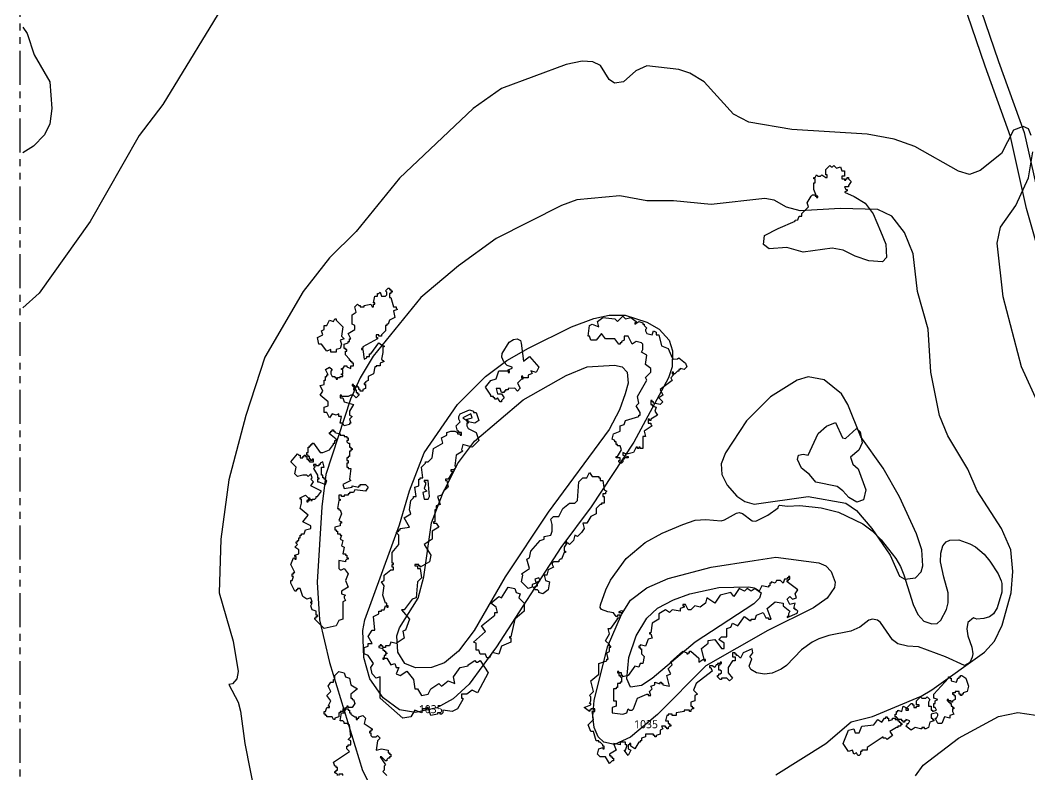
# Model space of a CAD drawing. Header units: metres. Extents: x -400 to 800, y -650 to 500.
# Drawn here: x -400 to -210.8, y -203.6 to -62.3 of the extents above; entities that cross this region are included whole.
import ezdxf
from ezdxf.enums import TextEntityAlignment as Align

# ---------------------------------------------------------------- set-up
doc = ezdxf.new("R2010")
doc.units = ezdxf.units.M
doc.header["$LTSCALE"] = 2
doc.linetypes.add('PHANTOM', pattern=[6.35, 3.175, -0.635, 0.635, -0.635, 0.635, -0.635])
for name, color, linetype in [('SITE-PROPERTY', 7, 'PHANTOM'), ('SITE-ROAD-GRAVEL', 32, 'CONTINUOUS'), ('SITE-TREE-CANOPY', 94, 'CONTINUOUS'), ('TEXT-CONTOUR', 8, 'CONTINUOUS'), ('TOPO-CONTOUR-MAJOR', 8, 'CONTINUOUS'), ('TOPO-CONTOUR-MINOR', 9, 'CONTINUOUS')]:
    doc.layers.add(name, color=color, linetype=linetype)
doc.styles.add('OpenSans', font='OpenSans-Regular.ttf')

msp = doc.modelspace()

# ---------------------------------------------------------------- linework, layer by layer
at = {"layer": 'SITE-PROPERTY'}
msp.add_lwpolyline([(-359.9, 295.53), (-90.66, 97.77), (-88.08, 82.15), (-85.78, 66.48), (-83.77, 50.77), (-82.04, 35.03), (-80.59, 19.26), (-79.44, 3.46), (-78.56, -12.36), (-77.98, -28.18), (-77.61, -47.16), (-77.52, -66.15), (-78.25, -350.73), (-84.35, -357.69), (-84.47, -430.44), (-129.06, -481.17), (-400, -480.78), (-400, 324.95)], close=True, dxfattribs=at)
at = {"layer": 'SITE-ROAD-GRAVEL'}
for points in [[(-224.08, -48.41), (-216.7, -70.01), (-211.91, -83.33), (-208.85, -96.88), (-208, -99.89), (-205.32, -92.78), (-196.03, -77.78), (-188.55, -64.54), (-182.99, -44.71)], [(-152.39, -318.27), (-164.87, -272.42), (-167.72, -244.26), (-169.29, -233.45), (-171.16, -225.93), (-183.9, -192.11), (-194.74, -167.08), (-201.09, -154.34), (-203.94, -144.19), (-205.9, -132.46), (-208.49, -107.9), (-211.44, -97.54), (-214.48, -84.07), (-219.22, -70.9), (-226.66, -49.11)]]:
    msp.add_lwpolyline(points, dxfattribs=at)
at = {"layer": 'SITE-TREE-CANOPY'}
for points in [[(-251.32, -94.01), (-251.32, -92.75), (-251.07, -92.75), (-251.07, -92.01), (-251.32, -92.01), (-251.32, -91.76), (-251.07, -91.76), (-250.82, -91.26), (-250.57, -91.51), (-250.07, -91.51), (-249.82, -91.26), (-249.07, -91.75), (-248.82, -91.75), (-248.82, -91.26), (-249.07, -91.26), (-249.07, -90.26), (-248.32, -89.5), (-248.07, -89.76), (-247.82, -89.76), (-247.57, -89.5), (-247.07, -90.01), (-246.32, -89.76), (-246.07, -90.51), (-245.57, -90.51), (-245.57, -91.51), (-246.07, -91.51), (-246.07, -92.01), (-245.57, -92.01), (-245.57, -92.25), (-245.32, -92.25), (-245.32, -92.01), (-245.07, -92.01), (-245.07, -91.75), (-244.82, -91.75), (-244.82, -92.01), (-244.32, -92.51), (-244.82, -93.25), (-244.82, -93.51), (-245.57, -93.51), (-245.32, -94.01), (-245.07, -94.01), (-245.07, -94.26), (-245.57, -94.51), (-243.73, -95.32), (-241.69, -96.55), (-240.21, -98.56), (-238.8, -101.83), (-237.84, -104.27), (-237.69, -106.75), (-238.43, -107.58), (-240.99, -107.38), (-243.55, -106.48), (-245.83, -105.37), (-247.89, -105.03), (-253.28, -105.78), (-256.36, -104.87), (-259.67, -105.15), (-260.73, -104.33), (-260.53, -102.63), (-258, -101.31), (-254.82, -99.95), (-254.82, -99.76), (-254.3, -99.69), (-254.07, -99), (-253.57, -99), (-253.57, -98.5), (-252.32, -97.26), (-252.57, -96.51), (-251.82, -95.26), (-251.57, -95.01), (-251.07, -95.01), (-251.07, -95.26), (-250.82, -95.26)], [(-250.82, -95.51), (-250.57, -95.51), (-250.57, -95.26), (-250.82, -95.26)], [(-337.32, -131.26), (-337.57, -131.26), (-337.57, -131.51), (-337.07, -131.51), (-337.07, -132), (-336.82, -132), (-336.82, -132.26), (-336.57, -132.26), (-336.57, -132.5), (-337.07, -133), (-337.57, -132.5), (-338.07, -132.5), (-338.57, -132.76), (-339.82, -132.76), (-339.82, -132.5), (-340.07, -132.5), (-340.07, -133), (-339.57, -133), (-339.32, -133.76), (-337.57, -134.26), (-338.32, -135.51), (-338.32, -136.26), (-337.82, -136.51), (-338.32, -137.01), (-338.07, -137.75), (-338.32, -137.75), (-338.32, -138.01), (-339.32, -138.25), (-339.57, -137.75), (-340.07, -137.75), (-339.82, -136.51), (-340.32, -136.51), (-340.32, -136.01), (-340.82, -136.26), (-341.57, -136.01), (-342.07, -136.76), (-342.57, -135.76), (-343.07, -135.76), (-343.07, -134.76), (-342.32, -134.5), (-342.32, -133.76), (-343.82, -132.51), (-343.32, -131.76), (-343.82, -130.75), (-343.07, -130.51), (-343.07, -129.75), (-342.82, -129.75), (-342.82, -129.01), (-342.57, -129.01), (-342.57, -128.75), (-342.32, -128.75), (-342.82, -127.75), (-342.07, -127.26), (-341.57, -127.75), (-341.82, -128.01), (-341.82, -128.51), (-341.57, -129.01), (-341.07, -129.01), (-341.07, -129.25), (-340.82, -129.25), (-340.82, -129.51), (-340.57, -129.51), (-340.57, -129.25), (-340.07, -129.25), (-340.07, -129.01), (-339.57, -129.01), (-339.57, -128.75), (-339.82, -128.75), (-339.82, -128.51), (-339.57, -128.51), (-339.57, -127.75), (-339.82, -127.75), (-339.82, -127.51), (-339.57, -127.51), (-339.32, -127.25), (-339.32, -127.01), (-338.82, -127.01), (-338.82, -127.25), (-338.07, -127.51), (-338.07, -127.01), (-337.57, -127.01), (-337.57, -126.51), (-337.82, -126.51), (-337.82, -126.26), (-338.07, -126.26), (-338.07, -126.01), (-338.32, -126.01), (-338.32, -125.76), (-339.07, -125), (-339.07, -124.26), (-338.82, -124.26), (-338.82, -124), (-339.07, -124), (-339.07, -123.76), (-339.32, -123.76), (-339.32, -123), (-338.57, -122.76), (-338.57, -122.5), (-338.32, -122.5), (-338.32, -122.01), (-338.07, -122), (-338.57, -121.01), (-337.32, -120.26), (-337.32, -119.51), (-337.82, -119.25), (-337.82, -117.51), (-337.07, -117.01), (-337.32, -116.01), (-336.82, -115.51), (-336.57, -115.76), (-336.32, -115.76), (-336.32, -116.01), (-335.57, -116.01), (-335.57, -115.76), (-334.32, -115.51), (-334.07, -116.01), (-333.82, -116.01), (-333.82, -115.51), (-333.57, -115.51), (-333.57, -115.26), (-333.82, -115.26), (-333.57, -114), (-333.07, -114), (-333.07, -113.5), (-332.82, -113.5), (-332.57, -113.26), (-332.32, -114), (-331.57, -114), (-331.32, -113.76), (-331.32, -113.26), (-331.57, -113), (-331.07, -112.5), (-330.82, -112.5), (-330.82, -112.76), (-330.57, -112.76), (-330.57, -113), (-330.32, -113), (-330.32, -113.26), (-330.57, -113.26), (-330.57, -113.5), (-330.82, -113.5), (-330.82, -114.26), (-330.57, -114.26), (-330.07, -116.01), (-329.57, -116.01), (-329.57, -116.25), (-329.32, -116.51), (-330.07, -116.75), (-329.82, -118.01), (-330.82, -118.51), (-331.07, -119.26), (-331.32, -119.26), (-331.32, -119.51), (-331.57, -119.51), (-331.57, -120.51), (-332.32, -121.26), (-332.32, -121.5), (-332.82, -121.5), (-332.82, -121.26), (-333.32, -121.26), (-333.32, -121.76), (-333.07, -121.76), (-333.07, -122), (-335.82, -123.5), (-335.82, -123.76), (-336.07, -123.76), (-336.07, -124), (-335.82, -124), (-335.57, -125.76), (-335.07, -125.51), (-335.07, -125.26), (-334.57, -125.26), (-334.57, -124.76), (-334.32, -124.76), (-332.82, -122.76), (-332.07, -123.26), (-331.82, -123.26), (-331.82, -123.5), (-332.07, -123.5), (-332.07, -124.51), (-332.32, -125.76), (-331.82, -126.25), (-332.57, -126.51), (-332.57, -127.01), (-333.32, -127.01), (-333.32, -127.25), (-333.57, -127.25), (-333.82, -128.51), (-334.82, -129.01), (-334.82, -129.76), (-335.32, -130.01), (-335.32, -130.26), (-335.57, -130.26), (-335.57, -130.51), (-335.32, -130.51), (-335.32, -131.26), (-335.82, -131.5), (-335.82, -131.76), (-336.32, -131.76), (-336.32, -131.5), (-336.57, -131.5), (-336.57, -131.01), (-336.82, -131.01), (-336.82, -130.76), (-337.07, -130.76), (-337.07, -131.01), (-337.32, -131.01)], [(-339.57, -119.75), (-339.82, -121.51), (-339.32, -122.01), (-340.07, -122.26), (-339.82, -123), (-340.07, -123.76), (-340.82, -124), (-340.82, -124.5), (-341.82, -124.5), (-341.82, -124), (-342.57, -124.26), (-343.57, -123.01), (-344.07, -123.01), (-344.32, -121.76), (-343.32, -121.26), (-343.57, -120.51), (-343.07, -120.25), (-343.07, -119.51), (-342.57, -119.51), (-342.07, -118.51), (-341.32, -118.75), (-341.07, -118.25), (-340.82, -118.25), (-340.82, -118.51)], [(-277.57, -128.75), (-278.07, -129.26), (-277.82, -129.76), (-280.07, -131.5), (-279.57, -132.5), (-280.32, -133), (-279.57, -133.76), (-280.07, -134.26), (-281.32, -134), (-281.32, -133.76), (-281.57, -133.76), (-281.57, -133.5), (-281.82, -133.5), (-281.82, -134.26), (-281.57, -134.26), (-281.57, -134.5), (-280.82, -134.76), (-281.07, -135.51), (-280.57, -136.25), (-281.82, -137.01), (-281.82, -137.25), (-282.07, -137.25), (-282.07, -137.01), (-282.32, -137.01), (-282.32, -137.75), (-281.82, -137.75), (-281.82, -138.01), (-281.57, -138.25), (-283.07, -139.25), (-282.82, -140.26), (-283.32, -140.26), (-283.32, -142.5), (-283.82, -142.5), (-283.82, -142.26), (-284.07, -142.26), (-284.07, -142.5), (-284.32, -142.5), (-284.32, -142.26), (-284.57, -142.26), (-285.07, -143.26), (-286.07, -143.5), (-286.57, -143.5), (-287.07, -143.26), (-287.07, -143.76), (-286.07, -144), (-286.07, -144.26), (-286.82, -144.26), (-286.82, -144.5), (-287.07, -144.5), (-287.07, -145), (-287.32, -145.26), (-287.57, -145.26), (-287.82, -145), (-287.82, -144.76), (-287.57, -144.76), (-287.57, -144.26), (-288.32, -144.26), (-288.32, -144), (-288.07, -144), (-287.32, -142.76), (-287.57, -142.01), (-288.07, -142.01), (-288.07, -141.76), (-288.32, -141.76), (-288.32, -141.26), (-288.57, -141.26), (-288.57, -141.01), (-289.07, -140.76), (-288.82, -139.75), (-287.57, -139.25), (-287.57, -138.25), (-286.82, -138.01), (-286.57, -137.25), (-284.07, -136.51), (-284.07, -136.26), (-283.82, -136.26), (-283.82, -135.76), (-284.57, -134.5), (-284.07, -134), (-284.32, -132.76), (-282.57, -129.75), (-282.82, -129.25), (-281.82, -128.25), (-281.82, -127.51), (-282.82, -126.76), (-282.57, -125.01), (-283.57, -124.5), (-283.32, -124), (-283.32, -123), (-283.57, -122.76), (-284.57, -122.5), (-285.32, -123), (-286.07, -121.51), (-286.82, -121.51), (-286.82, -122.26), (-287.32, -122.51), (-287.32, -122.76), (-287.57, -122.76), (-287.57, -123), (-287.82, -123), (-288.57, -122.01), (-290.32, -122.01), (-291.07, -121.01), (-292.07, -122.26), (-293.07, -122.26), (-293.32, -121.51), (-293.57, -121.51), (-293.32, -119.51), (-292.82, -119.25), (-291.57, -119.75), (-291.82, -118.75), (-290.82, -118.01), (-288.57, -118.25), (-288.07, -118.75), (-287.07, -117.75), (-286.57, -118.25), (-285.57, -118.01), (-284.57, -118.75), (-284.57, -119.01), (-284.82, -119.01), (-284.82, -119.25), (-284.07, -118.75), (-283.32, -119.01), (-283.32, -119.25), (-283.07, -119.25), (-283.07, -119.51), (-282.57, -120.01), (-282.82, -120.26), (-282.82, -120.51), (-282.57, -121.01), (-281.57, -121.26), (-281.32, -120.51), (-280.82, -120.76), (-280.82, -121.26), (-280.32, -121.26), (-279.82, -123.26), (-278.57, -123.76), (-277.82, -125.51), (-277.57, -125.76), (-276.82, -125.75), (-276.57, -125.51), (-275.32, -126.51), (-275.07, -127.25), (-275.57, -127.75), (-276.32, -127.51), (-276.32, -127.75), (-276.57, -127.75), (-276.57, -128.01), (-276.82, -128.01), (-277.32, -128.51), (-277.57, -128.51)], [(-308.57, -127.76), (-307.82, -127.5), (-307.82, -127.26), (-308.77, -126.97), (-309.4, -126.26), (-309.75, -125.44), (-309.68, -124.71), (-308.37, -122.6), (-307.55, -122.09), (-306.89, -121.97), (-306.26, -122.29), (-306.11, -122.79), (-305.69, -126.15), (-304.57, -125.26), (-302.82, -127.26), (-303.32, -128.26), (-304.32, -128), (-304.07, -128.5), (-304.82, -128.76), (-304.82, -129.26), (-305.82, -129.26), (-305.82, -129.51), (-306.07, -129.51), (-306.82, -130.26), (-306.32, -131.25), (-306.82, -131.75), (-307.32, -131.25), (-308.57, -131.26), (-308.57, -131.51), (-309.07, -131.51), (-309.07, -131.75), (-309.32, -131.75), (-309.32, -132.01), (-309.82, -132.01), (-310.07, -131.26), (-310.82, -131.26), (-310.57, -132.25), (-309.82, -132.25), (-309.32, -133.01), (-309.82, -133.51), (-309.82, -133.75), (-310.07, -133.75), (-310.57, -133.01), (-310.82, -133.25), (-311.07, -133.25), (-311.07, -133.01), (-311.32, -133.01), (-311.32, -132.75), (-311.82, -132.75), (-311.82, -132.51), (-312.82, -131.01), (-311.82, -129.76), (-310.82, -129.5), (-310.32, -128), (-308.57, -128)], [(-308.57, -128.26), (-308.32, -128.26), (-308.32, -128), (-308.57, -128)], [(-277.57, -128.25), (-277.82, -128.25), (-277.82, -128.51), (-277.57, -128.51)], [(-337.57, -130.51), (-337.82, -130.51), (-337.82, -130.76), (-337.57, -130.76)], [(-305.82, -129), (-306.07, -129), (-306.07, -129.26), (-305.82, -129.26)], [(-337.57, -131.01), (-337.32, -131.01), (-337.32, -130.76), (-337.57, -130.76)], [(-331.32, -181.76), (-330.57, -183.01), (-329.82, -182.76), (-329.57, -183.51), (-329.07, -183.51), (-329.57, -184.75), (-328.82, -185.01), (-327.57, -184.25), (-326.32, -185.75), (-326.07, -187.51), (-325.57, -187.51), (-324.82, -188.76), (-323.57, -188.5), (-323.07, -187.51), (-321.57, -186.51), (-321.07, -187.01), (-319.82, -186.01), (-318.57, -186.51), (-318.82, -185.26), (-317.57, -183.51), (-316.07, -183.25), (-316.07, -183.01), (-314.82, -182.25), (-314.57, -182.51), (-314.32, -182.51), (-313.82, -182.25), (-312.32, -184.51), (-314.32, -188.26), (-315.32, -187.76), (-316.32, -188.5), (-317.32, -188.5), (-317.32, -189.26), (-317.07, -189.26), (-317.07, -189.5), (-318.07, -191.26), (-319.07, -191.76), (-320.82, -191.51), (-320.82, -192.01), (-321.07, -192.25), (-321.32, -192.25), (-321.32, -192.01), (-321.82, -192.01), (-321.82, -192.26), (-323.07, -192.51), (-323.57, -191.01), (-323.82, -191.01), (-323.82, -191.26), (-324.57, -191.26), (-324.82, -192.01), (-326.07, -191.51), (-326.82, -192.76), (-328.32, -193.01), (-332.57, -189.26), (-332.57, -185.25), (-333.32, -185.51), (-334.07, -184.75), (-334.32, -183.51), (-333.82, -182.76), (-334.82, -181.26), (-335.57, -181), (-335.57, -179.76), (-334.82, -179.51), (-334.82, -179.01), (-334.07, -179.01), (-334.82, -177.75), (-334.07, -176.51), (-333.57, -176.51), (-333.82, -174.01), (-332.82, -173.51), (-332.82, -173.01), (-332.32, -173.01), (-332.32, -172.76), (-331.82, -172.76), (-331.57, -172), (-331.32, -172), (-331.32, -171.5), (-331.57, -171.5), (-332.07, -170), (-331.82, -168.26), (-332.32, -167.51), (-331.82, -167.25), (-331.82, -166.25), (-330.57, -165.25), (-330.07, -165.25), (-330.07, -164.75), (-330.32, -164.75), (-330.32, -164.26), (-330.07, -164.26), (-330.07, -164.01), (-330.32, -164.01), (-330.32, -162), (-329.07, -160.5), (-329.07, -158.76), (-329.57, -158.26), (-329.07, -158.01), (-329.07, -157.76), (-328.82, -157.76), (-328.82, -157.51), (-327.07, -157.26), (-328.07, -155.51), (-326.82, -154.75), (-327.07, -154.01), (-326.82, -152.26), (-326.32, -151.76), (-326.32, -151.5), (-325.82, -151.5), (-326.07, -149.76), (-325.32, -149.5), (-325.32, -148.26), (-325.07, -148.26), (-325.07, -148.01), (-324.57, -148.01), (-324.82, -146.01), (-324.07, -145.25), (-324.07, -145.01), (-323.57, -145.01), (-322.82, -144.25), (-322.57, -142.51), (-320.82, -141.51), (-321.07, -140.5), (-320.07, -140), (-320.07, -139.5), (-319.32, -139.26), (-318.57, -139.26), (-318.07, -139.5), (-318.07, -139.76), (-317.57, -139.76), (-317.57, -140), (-317.32, -140), (-317.32, -139.5), (-317.82, -139.5), (-317.82, -139.26), (-318.07, -139.26), (-318.32, -138.26), (-317.57, -137.51), (-317.82, -137.01), (-317.82, -136.51), (-317.57, -136.01), (-315.82, -135.25), (-315.07, -135.51), (-315.07, -135.76), (-314.57, -135.76), (-314.07, -137.26), (-314.82, -137.76), (-316.07, -137.51), (-316.07, -137.76), (-316.32, -137.76), (-316.32, -138.26), (-316.07, -138.76), (-314.57, -139.5), (-314.07, -141.01), (-315.32, -142.26), (-317.07, -141.76), (-317.32, -142.75), (-317.07, -143.01), (-318.32, -143.75), (-318.57, -145.75), (-318.32, -146.01), (-318.82, -146.51), (-319.32, -146.51), (-319.32, -146.76), (-319.07, -146.76), (-319.07, -147.01), (-319.82, -148.26), (-320.32, -148.26), (-320.32, -148.5), (-320.07, -148.5), (-319.82, -149.76), (-320.07, -149.76), (-320.07, -150), (-320.32, -150), (-320.32, -150.26), (-320.57, -150.26), (-321.07, -151.26), (-321.82, -151.51), (-321.32, -153.01), (-322.07, -153.25), (-322.07, -154.01), (-322.32, -154.01), (-322.32, -156.25), (-322.57, -156.25), (-322.57, -156.51), (-322.07, -156.51), (-321.57, -157.26), (-322.82, -158.01), (-322.82, -159.5), (-324.32, -160.5), (-323.07, -162.51), (-323.32, -163.75), (-325.07, -164.75), (-325.07, -164.51), (-325.32, -164.51), (-325.32, -164.25), (-326.07, -164.25), (-326.07, -164.51), (-325.57, -164.51), (-325.57, -165.01), (-325.07, -165.01), (-324.82, -166.76), (-325.57, -167.51), (-325.82, -170.5), (-326.57, -170.76), (-328.07, -172.76), (-328.57, -172.76), (-327.07, -174.51), (-327.82, -176.51), (-328.32, -176.75), (-328.07, -178.01), (-329.57, -179.01), (-330.57, -178.76), (-330.82, -179.5), (-331.57, -179.5), (-331.57, -179.76), (-332.07, -179.76), (-332.07, -179.5), (-332.32, -179.51), (-332.32, -179.26), (-332.57, -179.26), (-332.57, -179.51), (-332.82, -179.51), (-332.82, -179.76), (-332.07, -180), (-332.07, -180.26), (-331.82, -180.26), (-331.82, -180.5), (-331.57, -180.5), (-331.57, -180.76), (-331.32, -180.76), (-331.32, -181), (-331.57, -181), (-331.57, -181.26), (-331.82, -181.26), (-331.82, -181.76)], [(-316.32, -137.01), (-315.32, -136.76), (-315.57, -136.01), (-317.07, -136.76), (-316.32, -137.26)], [(-316.07, -137.26), (-316.32, -137.26), (-316.32, -137.51), (-316.07, -137.51)], [(-253.64, -146.23), (-254.37, -144.59), (-254.2, -143.78), (-253.32, -143.57), (-252.39, -143.75), (-250.51, -139.73), (-248.9, -138.32), (-247.24, -137.64), (-245.95, -140.51), (-245.39, -140.67), (-243.32, -138.75), (-242.64, -139.42), (-242.26, -141.43), (-242.85, -142.86), (-244.42, -144.12), (-244, -145.48), (-242.99, -146.3), (-241.56, -150.23), (-242, -152.12), (-243.23, -152.54), (-244.73, -151.7), (-245.84, -150.45), (-246.9, -149.61), (-250.93, -148.83), (-252.14, -147.4)], [(-345.57, -152.01), (-345.57, -152.26), (-345.32, -152.26), (-345.32, -152.01), (-344.82, -152.01), (-344.57, -151.76), (-344.57, -151.51), (-344.32, -151.51), (-343.57, -150.51), (-345.57, -149.51), (-345.07, -148.75), (-345.57, -148.25), (-345.32, -148.01), (-345.57, -147.26), (-346.07, -147.76), (-346.32, -147.51), (-347.07, -147.51), (-348.07, -147.76), (-348.57, -147.26), (-348.32, -146), (-349.32, -145), (-348.07, -143.5), (-347.82, -143.76), (-347.57, -143.76), (-347.57, -144.26), (-347.07, -144.26), (-347.07, -144), (-346.82, -144), (-346.82, -143.76), (-346.57, -143.76), (-346.57, -144), (-346.32, -144), (-346.32, -144.5), (-346.07, -144.5), (-346.07, -144.76), (-345.82, -144.76), (-345.82, -145), (-345.07, -145), (-345.07, -144.5), (-345.32, -144.5), (-345.32, -144.76), (-345.57, -144.76), (-345.57, -144.5), (-345.82, -144.5), (-345.82, -144), (-346.07, -144), (-346.07, -143.76), (-346.32, -143.76), (-346.32, -143.26), (-346.07, -143.26), (-346.07, -142.26), (-345.82, -142.26), (-345.82, -142.01), (-345.57, -142.01), (-345.57, -141.76), (-345.32, -141.76), (-345.32, -141.51), (-345.07, -141.51), (-343.82, -143.26), (-343.32, -143.26), (-342.07, -142.76), (-341.32, -141.76), (-341.32, -141.51), (-341.07, -141.51), (-341.07, -141.01), (-340.82, -141.01), (-340.82, -140.76), (-342.07, -139.75), (-342.07, -139.51), (-341.82, -139.51), (-341.82, -139.25), (-341.57, -139.25), (-341.57, -139.01), (-341.32, -139.01), (-341.32, -139.25), (-341.07, -139.25), (-341.07, -139.51), (-340.07, -139.75), (-340.07, -140.01), (-339.32, -140.01), (-339.32, -140.26), (-338.82, -140.26), (-338.82, -140.51), (-338.57, -140.51), (-338.57, -141.01), (-338.82, -141.01), (-338.82, -141.26), (-338.57, -141.51), (-338.32, -141.51), (-338.32, -142.26), (-338.07, -142.26), (-338.07, -142.5), (-337.82, -142.5), (-337.82, -142.76), (-338.07, -142.76), (-338.07, -143), (-338.32, -143), (-338.32, -144), (-338.57, -144), (-338.57, -144.26), (-338.82, -144.26), (-338.82, -144.76), (-338.57, -144.76), (-338.57, -145.26), (-338.82, -145.26), (-338.82, -146.01), (-338.57, -146.01), (-338.57, -146.26), (-338.07, -146.26), (-338.32, -148.25), (-338.07, -148.51), (-339.57, -149.25), (-339.32, -150.01), (-337.82, -149.76), (-337.82, -149.51), (-336.57, -149.76), (-336.57, -149.51), (-336.32, -149.51), (-336.32, -149.26), (-335.32, -149.26), (-334.82, -149.76), (-335.32, -150.51), (-337.32, -150.26), (-337.57, -150.76), (-338.32, -150.76), (-338.32, -151.01), (-338.57, -151.01), (-338.57, -151.26), (-339.32, -151.26), (-339.32, -151.51), (-339.82, -151.51), (-339.82, -151.26), (-340.32, -151.26), (-340.32, -152), (-340.07, -152), (-340.07, -152.26), (-340.32, -152.26), (-340.57, -153.76), (-340.32, -153.76), (-340.32, -154), (-340.07, -154), (-339.82, -154.76), (-340.32, -156.01), (-339.82, -156.26), (-339.82, -156.51), (-340.07, -156.51), (-340.07, -157.01), (-341.07, -157.25), (-341.07, -157.75), (-340.82, -157.75), (-340.82, -158.01), (-340.57, -158.01), (-340.57, -158.51), (-340.07, -158.51), (-340.07, -158.75), (-339.82, -158.75), (-340.07, -159.51), (-339.57, -159.76), (-339.82, -160.76), (-339.32, -161.01), (-339.57, -162.26), (-339.07, -162.26), (-339.07, -162.5), (-338.82, -162.5), (-338.82, -163), (-338.57, -163), (-338.57, -163.26), (-338.82, -163.26), (-339.07, -163.5), (-339.07, -163.76), (-340.32, -163.5), (-340.32, -165.01), (-340.07, -165.26), (-339.82, -165.26), (-339.32, -165.01), (-338.57, -166.01), (-339.07, -167.25), (-338.57, -168.51), (-339.82, -169.25), (-339.82, -169.76), (-339.07, -170.01), (-339.32, -170.26), (-339.32, -170.51), (-339.07, -171), (-339.57, -171.26), (-339.57, -174.51), (-340.32, -174.76), (-340.82, -175.76), (-343.07, -176.26), (-344.82, -174.5), (-344.82, -174.26), (-344.57, -174.26), (-344.57, -174), (-344.32, -174), (-344.32, -173.76), (-344.57, -173.76), (-344.57, -173), (-345.32, -172.76), (-345.57, -172.01), (-345.32, -171.51), (-345.57, -171.51), (-345.57, -171.26), (-345.32, -171.26), (-345.57, -170.51), (-346.32, -170.76), (-347.07, -170.25), (-347.57, -168.75), (-348.07, -168.75), (-348.07, -169.01), (-348.32, -169.01), (-348.32, -169.25), (-348.57, -169.25), (-349.32, -167.76), (-349.32, -167.26), (-349.07, -167.26), (-348.82, -166.51), (-349.07, -166.51), (-349.07, -166), (-348.82, -166), (-348.82, -165.76), (-348.57, -165.76), (-349.32, -164.26), (-348.82, -163.01), (-348.57, -163), (-348.57, -163.26), (-348.32, -163.26), (-348.32, -162.76), (-348.57, -162.76), (-348.57, -162.51), (-347.82, -162.26), (-347.82, -161.51), (-348.57, -161.01), (-348.07, -160.51), (-348.32, -160.25), (-348.32, -160.01), (-348.07, -160.01), (-348.07, -159.75), (-347.82, -159.75), (-347.82, -159.25), (-347.57, -159.25), (-347.57, -158.75), (-347.32, -158.75), (-347.32, -158.51), (-346.82, -158.51), (-346.57, -157.75), (-345.57, -157.51), (-345.57, -157.01), (-347.07, -156.26), (-346.07, -155), (-347.57, -153.76), (-347.32, -152.76), (-347.32, -152.01), (-347.57, -152.01), (-347.57, -151.76), (-346.57, -151.26), (-346.07, -151.76), (-345.82, -151.76), (-345.82, -152.01)], [(-344.07, -148.75), (-342.82, -149.25), (-342.57, -148.51), (-342.82, -148.51), (-342.82, -148.25), (-343.07, -148.25), (-343.07, -148.01), (-343.32, -148.01), (-343.32, -147.51), (-343.57, -147.51), (-343.57, -146.01), (-343.07, -146.01), (-343.32, -145), (-343.82, -145.26), (-343.82, -145.5), (-344.07, -145.5), (-344.07, -145.76), (-344.57, -145.76), (-344.57, -145.5), (-345.07, -145.5), (-345.07, -145.76), (-344.82, -145.76), (-344.82, -146.01), (-345.07, -146.26), (-344.32, -147.51), (-344.32, -148.01), (-344.07, -148.01), (-344.07, -148.25), (-344.32, -148.25), (-344.32, -148.75)], [(-298.07, -161.01), (-298.07, -161.75), (-297.82, -161.75), (-297.82, -162.01), (-298.07, -162.01), (-298.57, -163.26), (-298.82, -163.26), (-299.07, -163.51), (-299.07, -163.76), (-300.07, -163.76), (-300.32, -164), (-300.32, -164.26), (-300.07, -164.76), (-301.07, -165.26), (-301.32, -166.26), (-301.82, -166.26), (-301.57, -167.26), (-300.82, -167.51), (-301.07, -169.01), (-302.07, -169.75), (-302.82, -169.51), (-302.82, -169.26), (-303.07, -169.01), (-303.57, -169.01), (-303.82, -168.51), (-303.07, -168.26), (-303.07, -167.5), (-302.57, -167.26), (-302.82, -166.76), (-303.57, -167), (-303.32, -167.76), (-304.07, -168.01), (-304.07, -168.51), (-304.82, -168.76), (-306.07, -167.5), (-305.82, -166.26), (-306.07, -166), (-304.57, -165), (-305.07, -163.26), (-304.57, -163.01), (-304.32, -161.75), (-302.57, -159.75), (-301.82, -159.51), (-301.82, -159.01), (-300.57, -158.76), (-300.32, -158.01), (-300.32, -156.76), (-300.57, -155.76), (-300.07, -155.26), (-299.07, -155.26), (-298.32, -153.76), (-297.07, -152.76), (-296.07, -152.76), (-295.57, -152.26), (-295.32, -148.75), (-294.57, -148.01), (-293.82, -148.01), (-293.32, -147.01), (-292.82, -147.76), (-291.57, -147.76), (-291.57, -148.01), (-291.32, -148.01), (-291.32, -148.51), (-290.82, -148.51), (-290.57, -150.25), (-290.07, -150.51), (-290.32, -150.76), (-290.32, -151.01), (-290.82, -151.01), (-290.82, -151.51), (-290.57, -151.51), (-290.57, -152.76), (-291.07, -152.76), (-291.07, -153), (-291.32, -153), (-292.07, -153.76), (-292.07, -154.76), (-293.07, -155.26), (-293.82, -156.51), (-294.57, -156.51), (-294.32, -157.51), (-294.82, -158.25), (-295.57, -159.01), (-296.07, -158.75), (-296.32, -159.75), (-297.07, -160.51), (-297.32, -160.25), (-297.57, -160.25)], [(-324.32, -148.76), (-324.07, -148.76), (-324.07, -149.26), (-324.32, -150), (-323.82, -150.5), (-324.57, -150.76), (-324.32, -152.01), (-323.57, -152.01), (-323.32, -151.5), (-323.57, -148.51), (-324.32, -148.51)], [(-346.32, -152.26), (-346.32, -152.51), (-346.07, -152.51), (-346.07, -152.26)], [(-345.82, -152.26), (-345.82, -152.01), (-346.07, -152.01), (-346.07, -152.26)], [(-269.32, -182.76), (-269.32, -183.01), (-269.57, -183.01), (-269.82, -183.51), (-270.32, -183.25), (-270.82, -183.25), (-270.82, -183.51), (-270.57, -183.51), (-270.32, -184.25), (-273.32, -186.51), (-273.82, -187.76), (-273.07, -188.51), (-273.57, -188.76), (-273.57, -189.76), (-274.32, -190), (-274.32, -190.76), (-274.07, -190.76), (-274.07, -191), (-273.82, -191), (-273.82, -191.26), (-274.07, -191.26), (-274.32, -191.5), (-274.32, -191.76), (-274.57, -191.76), (-274.57, -191.5), (-275.57, -191.5), (-275.57, -191.76), (-277.07, -192), (-277.07, -192.51), (-277.82, -192.51), (-277.82, -192.26), (-278.57, -192.26), (-278.57, -192.5), (-278.82, -192.5), (-279.07, -193.51), (-278.57, -193.51), (-278.57, -194.01), (-278.32, -194.01), (-278.32, -194.26), (-278.07, -194.26), (-278.07, -194.51), (-278.32, -194.51), (-278.57, -194.75), (-278.57, -195.01), (-278.82, -195.01), (-278.82, -194.75), (-279.07, -194.75), (-279.07, -194.51), (-279.82, -194.51), (-279.57, -195.01), (-280.07, -195.25), (-280.07, -196.01), (-280.82, -196.25), (-280.82, -196.51), (-281.07, -196.51), (-281.07, -196.25), (-281.32, -196.25), (-281.32, -196.01), (-282.82, -196.01), (-282.82, -196.51), (-283.57, -196.75), (-283.57, -197.25), (-283.82, -197.25), (-283.82, -197.51), (-284.07, -197.51), (-284.82, -198.76), (-285.57, -198.25), (-285.57, -197.75), (-285.82, -197.75), (-285.82, -198.01), (-286.07, -198.01), (-286.07, -198.76), (-285.57, -199.01), (-286.07, -200.01), (-286.82, -199.01), (-286.57, -199.01), (-286.32, -198.25), (-286.32, -198.01), (-286.57, -198.01), (-286.57, -197.51), (-287.57, -197.51), (-287.57, -198.01), (-288.82, -197.75), (-288.32, -199.01), (-289.57, -199.76), (-289.57, -200.01), (-289.32, -200.01), (-289.32, -200.26), (-289.07, -200.26), (-289.07, -200.51), (-288.82, -200.51), (-288.82, -201.01), (-289.07, -201.01), (-289.57, -201.5), (-290.32, -200.26), (-291.32, -200.26), (-291.82, -199.75), (-291.57, -198.75), (-290.82, -198.51), (-290.82, -198.75), (-290.57, -198.75), (-290.57, -198.25), (-290.82, -198.25), (-290.82, -198.01), (-291.32, -197.51), (-291.57, -197.51), (-291.57, -197.25), (-292.07, -197.25), (-292.57, -195.51), (-293.07, -195.51), (-293.57, -194.26), (-292.57, -193.26), (-292.82, -191.76), (-292.32, -191.76), (-292.32, -191.26), (-293.07, -191.26), (-293.07, -191.51), (-293.32, -191.51), (-293.32, -191.76), (-294.32, -191.01), (-293.07, -190.51), (-293.07, -190.26), (-293.32, -190.26), (-293.07, -189.75), (-293.07, -189.01), (-293.32, -188.75), (-292.57, -188.01), (-293.07, -186.01), (-291.57, -184.76), (-291.57, -182.76), (-290.07, -182.26), (-290.07, -182), (-289.82, -182), (-290.07, -180.76), (-289.57, -180.51), (-289.57, -179.75), (-289.32, -179.75), (-289.32, -179.51), (-289.57, -179.51), (-289.57, -179.25), (-290.32, -178.51), (-289.57, -177.25), (-289.82, -176.26), (-289.32, -176.26), (-288.07, -174.5), (-288.07, -174.26), (-287.57, -174.26), (-287.57, -173.76), (-288.07, -173.76), (-288.07, -174), (-288.32, -174), (-288.81, -173.27), (-289.9, -173.09), (-291.09, -172.67), (-291.32, -172.27), (-291.27, -171.8), (-290.3, -168.99), (-289.38, -167.2), (-286.46, -163.14), (-282.93, -160.11), (-279.72, -158.39), (-275.87, -156.75), (-273.52, -155.95), (-271.55, -155.83), (-268.65, -156.07), (-268.04, -155.9), (-265.81, -154.66), (-265.32, -154.53), (-264.65, -154.71), (-262.86, -156.07), (-262.15, -156.12), (-259.91, -155.01), (-257.99, -153.65), (-257.95, -153.29), (-257.75, -153.13), (-256.22, -153.32), (-253.9, -153.2), (-249.95, -153.61), (-246.68, -154.47), (-242.12, -156.6), (-240.38, -157.92), (-238.69, -159.62), (-235.92, -163.1), (-235.06, -164.59), (-234.42, -166.16), (-232.67, -171.73), (-231.82, -173.58), (-230.66, -174.83), (-229.22, -175.37), (-228.21, -175.28), (-227.48, -174.68), (-226.44, -172.65), (-226.13, -171.4), (-226.1, -169.52), (-226.97, -166.61), (-227.54, -163.77), (-227.52, -162.09), (-227.11, -160.77), (-226.49, -159.99), (-225.81, -159.67), (-224.14, -159.64), (-222.07, -160.4), (-221.03, -160.96), (-219.41, -162.33), (-218.34, -163.62), (-216.75, -165.99), (-216.18, -167.3), (-216.05, -167.8), (-216.08, -169.42), (-216.97, -172.35), (-217.63, -173.48), (-218.4, -174.05), (-219.46, -174.37), (-220.73, -174.45), (-221.36, -174.22), (-222.46, -175.12), (-222.64, -176.3), (-222.43, -177.61), (-221.67, -179.73), (-221.54, -180.97), (-221.62, -181.57), (-222.06, -182.6), (-223.08, -183.17), (-226.61, -181.52), (-231.72, -179.67), (-233.75, -179.51), (-235.57, -179.1), (-236.53, -178.34), (-238.78, -175.12), (-239.39, -174.67), (-240.31, -174.5), (-241.01, -174.69), (-242.66, -175.97), (-244.37, -176.75), (-248.52, -177.56), (-250.35, -178.17), (-251.64, -178.81), (-253.63, -180.24), (-256.43, -183.14), (-257.43, -183.85), (-259.11, -184.58), (-260.53, -184.78), (-262.02, -184.51), (-263.08, -183.92), (-263.44, -183.29), (-262.94, -181.88), (-263.32, -181.51), (-262.76, -180.76), (-262.86, -180.03), (-264.57, -180.76), (-265.07, -181.76), (-265.57, -181.26), (-265.82, -181.26), (-265.82, -181.01), (-266.07, -181.01), (-266.07, -180.76), (-266.57, -180.76), (-266.57, -181.51), (-266.07, -181.51), (-266.07, -182.26), (-266.57, -182.26), (-267.32, -183.51), (-267.32, -184.51), (-266.57, -185.51), (-267.07, -186.01), (-267.57, -185.51), (-268.57, -185.51), (-268.57, -185.75), (-268.82, -185.75), (-269.32, -185.25), (-269.32, -185.01), (-269.07, -185.01), (-269.07, -184.75), (-268.82, -184.75), (-268.57, -184.51), (-268.57, -184.25), (-268.82, -184.01), (-269.07, -184.01), (-269.07, -183.01), (-268.82, -183.01), (-268.82, -182.76)], [(-297.57, -160.01), (-297.82, -160.01), (-297.82, -160.25), (-297.57, -160.25)], [(-287.82, -184.76), (-287.82, -185.01), (-287.57, -185.01), (-287.57, -185.26), (-287.32, -185.26), (-287.32, -186.25), (-287.57, -186.25), (-287.57, -186.51), (-288.07, -186.51), (-288.07, -187.25), (-288.32, -187.25), (-288.32, -187.51), (-288.82, -187.51), (-288.82, -189.76), (-288.32, -189.76), (-288.32, -190.76), (-289.07, -191.01), (-289.07, -192), (-287.07, -192.26), (-286.32, -192), (-286.07, -191.26), (-285.82, -191.5), (-285.32, -191.5), (-285.07, -191.26), (-284.32, -189.26), (-282.57, -188.51), (-282.32, -188.51), (-282.32, -188.76), (-281.82, -188.76), (-282.07, -188.01), (-281.57, -187.51), (-281.82, -187.01), (-281.07, -186.75), (-281.07, -186.25), (-280.32, -186.51), (-280.07, -186.51), (-280.07, -186.25), (-279.82, -186.25), (-279.82, -186.51), (-279.57, -186.51), (-279.57, -186.75), (-278.32, -187.01), (-278.82, -185.01), (-278.07, -184.75), (-278.57, -183.76), (-277.82, -183.01), (-278.07, -182.5), (-275.82, -180.5), (-275.07, -180.76), (-275.07, -181), (-274.82, -181), (-274.82, -180.76), (-274.57, -180.76), (-274.57, -180.5), (-274.32, -180.5), (-272.82, -181.76), (-272.82, -182.51), (-272.07, -182.01), (-271.82, -182.01), (-272.32, -180), (-271.07, -179), (-271.07, -178.5), (-269.82, -178.26), (-268.57, -180), (-268.07, -180), (-268.07, -179), (-269.07, -178.26), (-268.57, -177.76), (-267.57, -177.76), (-267.57, -176.26), (-266.82, -176.01), (-266.57, -175.25), (-265.57, -175.76), (-264.32, -174.01), (-263.32, -174.75), (-263.07, -174.75), (-263.07, -174.51), (-262.32, -174.51), (-262.07, -173.75), (-260.82, -173.25), (-260.32, -174.25), (-259.82, -174.25), (-259.82, -174.51), (-259.32, -174.51), (-260.07, -172.51), (-258.57, -171.26), (-257.07, -171.51), (-257.07, -172.01), (-255.82, -173.01), (-256.07, -173.51), (-256.07, -174.01), (-256.32, -174.01), (-256.32, -174.16), (-254.43, -173.37), (-254.32, -173.01), (-254.57, -172.75), (-254.82, -172.75), (-254.82, -172.51), (-255.07, -172.51), (-254.82, -171.51), (-255.82, -171.75), (-256.32, -170.76), (-255.82, -170.26), (-255.32, -170.76), (-254.57, -170.51), (-254.82, -169.76), (-254.32, -169.01), (-256.32, -167.5), (-256.32, -167.26), (-256.07, -167.26), (-256.07, -167), (-255.82, -167), (-255.82, -166.5), (-256.07, -166.5), (-256.07, -166.76), (-256.32, -166.76), (-256.32, -167), (-256.82, -167), (-257.07, -167.76), (-257.57, -167.26), (-258.32, -167.26), (-258.57, -167.76), (-259.32, -167.5), (-259.32, -167.76), (-259.57, -167.76), (-259.57, -168.26), (-259.82, -168.26), (-259.82, -168.5), (-261.07, -168.26), (-261.57, -169.26), (-262.32, -168.76), (-263.07, -169.26), (-263.82, -168.76), (-264.32, -169.26), (-265.32, -168.76), (-266.32, -170.26), (-266.82, -169.5), (-268.82, -170), (-269.82, -171.5), (-271.32, -170.5), (-271.57, -171.5), (-272.57, -172.26), (-273.57, -172), (-274.32, -172.76), (-274.82, -172.76), (-275.32, -171.76), (-275.82, -171.76), (-275.82, -172), (-275.57, -172), (-275.57, -172.26), (-276.32, -172.5), (-276.32, -173.01), (-277.82, -172.76), (-278.32, -173.26), (-279.07, -172.76), (-280.32, -173.51), (-280.32, -174.51), (-281.57, -175.26), (-281.82, -177.01), (-282.07, -177.01), (-282.07, -177.25), (-281.82, -177.25), (-281.57, -178.01), (-282.32, -178.25), (-282.82, -179.51), (-283.82, -179.26), (-283.82, -179.51), (-284.07, -179.51), (-284.07, -179.76), (-283.82, -179.76), (-283.82, -180.01), (-283.57, -180.01), (-283.57, -181), (-283.07, -181.5), (-283.32, -182.76), (-283.82, -182.76), (-284.07, -183.5), (-284.82, -183.26), (-286.07, -185.01), (-287.07, -185.26), (-287.07, -185.01), (-287.32, -185.01), (-287.32, -184.51), (-287.82, -184.51)], [(-305.57, -171.51), (-305.57, -173.01), (-307.32, -174.51), (-308.07, -177.76), (-308.32, -177.76), (-308.32, -178), (-308.07, -178), (-308.07, -178.76), (-309.82, -179.51), (-310.32, -181.01), (-311.57, -180.75), (-312.07, -181.75), (-312.57, -181.75), (-312.82, -181.01), (-313.82, -181.01), (-314.07, -180.26), (-314.57, -180.26), (-314.57, -179), (-315.07, -178.76), (-312.82, -176.76), (-313.57, -175.76), (-311.07, -173.75), (-311.07, -173.25), (-310.57, -173.25), (-310.82, -172.25), (-311.82, -171.51), (-310.32, -170.26), (-309.82, -170.51), (-308.57, -168.5), (-307.32, -168.76), (-307.07, -169.51), (-306.32, -169.76), (-306.57, -170.51)], [(-331.32, -172.26), (-331.07, -172.26), (-331.07, -172), (-331.32, -172)], [(-287.82, -173.26), (-287.07, -173.26), (-287.07, -173), (-287.32, -172.94), (-287.82, -173.11)], [(-332.07, -181.76), (-332.07, -182), (-331.82, -182), (-331.82, -181.76)], [(-271.82, -182.26), (-271.57, -182.26), (-271.57, -182.01), (-271.82, -182.01)], [(-268.57, -182.76), (-268.57, -182.51), (-268.82, -182.51), (-268.82, -182.76)], [(-338.07, -189.26), (-337.82, -189.26), (-337.82, -189.51), (-337.57, -189.51), (-337.32, -190.26), (-337.82, -191), (-338.57, -191), (-338.57, -190.76), (-338.82, -190.76), (-338.82, -191), (-339.57, -191.26), (-339.57, -191.76), (-340.07, -191.76), (-340.07, -192), (-340.32, -192), (-340.32, -192.76), (-341.07, -193), (-341.07, -193.26), (-341.32, -193.26), (-341.57, -192.76), (-342.57, -192.76), (-342.57, -192.5), (-342.82, -192.5), (-342.82, -192.26), (-343.07, -192.26), (-343.07, -191.76), (-342.82, -191.76), (-342.57, -191.01), (-342.07, -191.01), (-342.07, -190.76), (-342.32, -190.76), (-341.82, -189.76), (-342.57, -188.75), (-341.82, -188.01), (-342.32, -187.01), (-341.82, -186.25), (-341.32, -186.25), (-341.32, -185.76), (-341.07, -185.76), (-341.07, -185.01), (-340.32, -184.26), (-339.32, -184.51), (-339.07, -185.26), (-338.32, -185.51), (-338.07, -186.75), (-336.82, -187.51), (-338.07, -188.51)], [(-287.82, -184.26), (-288.07, -184.26), (-288.07, -184.51), (-287.82, -184.51)], [(-226.07, -190.01), (-225.82, -190.01), (-225.82, -190.26), (-225.57, -190.26), (-225.57, -190.76), (-225.32, -190.76), (-225.32, -191), (-225.07, -191), (-225.07, -191.26), (-225.32, -191.26), (-225.32, -191.76), (-225.07, -192.26), (-225.82, -192.5), (-225.82, -193), (-226.82, -192.76), (-227.32, -194.01), (-228.07, -194.01), (-228.57, -193), (-228.32, -193), (-228.07, -192.5), (-228.07, -192.26), (-228.32, -192), (-229.32, -192.26), (-229.32, -193), (-229.07, -193), (-229.07, -193.26), (-228.82, -193.26), (-228.82, -193.5), (-229.57, -193.76), (-229.82, -194.76), (-230.32, -195.01), (-230.57, -195.01), (-230.57, -194.76), (-231.07, -194.76), (-231.07, -195.01), (-231.32, -195.01), (-232.32, -194.76), (-233.07, -195.26), (-234.07, -194.5), (-233.82, -194.26), (-233.82, -194), (-233.57, -194), (-233.32, -193.5), (-234.07, -193.26), (-234.07, -193.5), (-234.32, -193.5), (-234.32, -193.76), (-234.57, -193.76), (-234.57, -193.5), (-234.82, -193.5), (-234.82, -193.26), (-235.57, -193.26), (-235.57, -193), (-235.82, -193), (-235.82, -192.76), (-236.07, -192.76), (-236.07, -192.26), (-235.82, -192.26), (-235.82, -191.76), (-235.57, -191.76), (-235.57, -191.51), (-234.82, -191.76), (-234.57, -190.76), (-234.07, -191.01), (-234.07, -191.51), (-233.57, -191.51), (-233.57, -191.26), (-233.82, -191.26), (-233.82, -191.01), (-233.07, -190.26), (-232.82, -190.26), (-232.82, -190.51), (-232.57, -190.51), (-232.57, -191.01), (-232.07, -191.01), (-232.07, -190.76), (-231.57, -190.76), (-231.57, -190.51), (-232.07, -190.51), (-232.07, -189.76), (-231.32, -189.01), (-231.07, -189.25), (-230.32, -189.25), (-230.07, -189.01), (-229.57, -189.51), (-229.82, -190.01), (-229.82, -190.76), (-229.32, -190.76), (-229.32, -191.5), (-229.07, -191.5), (-229.07, -191.76), (-228.32, -191.5), (-228.57, -191), (-228.82, -191), (-228.82, -190.26), (-228.57, -190.26), (-228.57, -189.76), (-228.07, -189.51), (-228.82, -189.26), (-228.82, -188.51), (-226.07, -185.51), (-226.07, -185.26), (-225.82, -185.26), (-225.82, -185.51), (-225.57, -185.51), (-225.57, -186.01), (-224.57, -186.25), (-224.32, -185.51), (-224.07, -185.51), (-224.07, -185.25), (-223.82, -185.25), (-223.82, -185.01), (-223.57, -185.01), (-222.82, -185.51), (-222.32, -187.01), (-222.57, -188.01), (-223.32, -188.26), (-223.32, -188.51), (-223.57, -188.51), (-223.57, -188.76), (-223.82, -188.76), (-223.82, -188.51), (-224.07, -188.51), (-224.07, -188.01), (-224.82, -188.01), (-224.82, -188.25), (-225.32, -188.25), (-225.32, -188.51), (-225.07, -188.51), (-225.07, -188.76), (-224.82, -188.76), (-224.82, -189.51), (-225.32, -189.76), (-225.32, -190.01), (-225.57, -190.01), (-225.57, -189.76), (-226.07, -189.76)], [(-226.07, -189.51), (-226.32, -189.51), (-226.32, -189.76), (-226.07, -189.76)], [(-235.57, -193.5), (-235.32, -193.5), (-235.32, -193.76), (-235.07, -193.76), (-235.07, -194), (-234.82, -194), (-234.82, -194.26), (-235.07, -194.26), (-235.07, -194.5), (-235.57, -194.5), (-235.57, -194.76), (-235.82, -194.76), (-237.07, -195.51), (-236.57, -196.26), (-237.57, -197.01), (-237.82, -196.76), (-238.32, -196.76), (-238.32, -196.51), (-241.32, -198.51), (-241.32, -199.01), (-242.32, -199.01), (-242.32, -199.25), (-242.57, -199.25), (-242.57, -199.75), (-242.82, -200.01), (-243.07, -200.01), (-243.32, -199.51), (-243.82, -199.75), (-244.07, -199.01), (-244.82, -199.25), (-245.82, -197.76), (-244.82, -195.26), (-243.82, -195), (-243.57, -195.76), (-242.82, -195.76), (-242.32, -194.5), (-240.07, -194.26), (-239.32, -193.26), (-238.57, -193.76), (-238.07, -193), (-237.82, -193), (-237.82, -192.76), (-237.57, -192.76), (-237.57, -193), (-237.32, -193), (-237.32, -193.5), (-236.57, -193.26), (-236.57, -193), (-236.07, -193), (-236.07, -193.26), (-235.57, -193.26)]]:
    msp.add_lwpolyline(points, close=True, dxfattribs=at)
for points in [[(-340.57, -203.76), (-340.57, -203.5), (-341.07, -203.26), (-341.07, -203), (-340.82, -203), (-340.82, -202.76), (-340.57, -202.76), (-340.57, -202.26), (-340.82, -202.26), (-340.82, -202), (-341.07, -202), (-341.32, -201.26), (-338.32, -199.26), (-338.82, -198.76), (-338.82, -198.25), (-338.57, -198.25), (-338.57, -198.01), (-338.07, -198.01), (-338.07, -197.25), (-338.57, -197.01), (-338.07, -196.51), (-338.32, -194.26), (-338.57, -194.26), (-338.57, -194.01), (-339.32, -194.01), (-339.32, -193.76), (-339.57, -193.5), (-340.07, -193.5), (-339.82, -192), (-339.32, -192), (-339.32, -191.5), (-339.07, -191.5), (-339.07, -191.26), (-338.57, -191.26), (-338.57, -191.5), (-338.32, -191.5), (-338.32, -192), (-338.07, -192), (-338.07, -192.26), (-337.32, -192.76), (-337.07, -192.76), (-337.07, -193.26), (-336.82, -193.26), (-336.82, -193), (-336.57, -193), (-336.57, -192.76), (-335.82, -192.5), (-335.32, -193.01), (-335.57, -194.01), (-334.07, -195.01), (-334.07, -195.25), (-334.32, -195.25), (-334.32, -195.51), (-334.57, -195.51), (-334.57, -195.75), (-334.32, -195.75), (-334.32, -196.25), (-334.07, -196.51), (-333.32, -196.51), (-333.07, -196.25), (-332.57, -196.75), (-333.07, -197.25), (-333.32, -199.01), (-332.32, -198.76), (-331.07, -199), (-331.07, -199.5), (-330.82, -199.5), (-330.82, -199.76), (-330.57, -199.76), (-330.57, -200.26), (-330.82, -200.26), (-330.82, -200.5), (-331.07, -200.5), (-331.32, -200.76), (-331.32, -201), (-331.57, -201), (-332.32, -200.26), (-332.57, -200.26), (-331.57, -201.76), (-331.82, -202), (-331.82, -202.76), (-332.07, -203.01), (-331.32, -203.75)], [(-339.57, -203.76), (-339.57, -203.51), (-340.32, -203.5), (-340.32, -203.76)]]:
    msp.add_lwpolyline(points, dxfattribs=at)
at = {"layer": 'TOPO-CONTOUR-MAJOR'}
msp.add_lwpolyline([(-258.43, -203.64), (-249.08, -197.77), (-244.32, -193.68), (-240.29, -192.71), (-231.22, -188.9), (-229.21, -187.71), (-219.3, -180.64), (-217.46, -178.63), (-216, -175.61), (-214.34, -169.56), (-214, -165.53), (-214.39, -161.5), (-216.11, -157.47), (-220.71, -150.42), (-222.47, -146.38), (-226.19, -140.16), (-227.78, -136.31), (-229.37, -128.25), (-229.87, -120.19), (-231.88, -113.13), (-232.69, -106.08), (-234.29, -102.05), (-236.7, -99.03), (-239.29, -97.78), (-246.34, -97.57), (-253.85, -98.02), (-256.41, -97.32), (-258.76, -96), (-260.45, -95.7), (-270.52, -96.85), (-277.57, -96.15), (-282.61, -96.14), (-287.65, -95.22), (-295.71, -95.97), (-298.6, -97.01), (-310.83, -103.18), (-317.88, -108.29), (-324.93, -114.25), (-333.89, -125.22), (-336.31, -129.26), (-338.14, -133.29), (-342.71, -147.39), (-343.48, -153.44), (-344.38, -167.54), (-343.89, -174.6), (-342.06, -182.58), (-335.85, -202.81), (-332.99, -208.37)], dxfattribs=at)
for points in [[(-292.5, -118.17), (-289.67, -117.57), (-286.64, -117.55), (-282.61, -118.88), (-280.27, -120.19), (-278.41, -122.2), (-277.77, -124.22), (-277.84, -127.24), (-278.53, -129.26), (-285.04, -141.35), (-293.04, -153.44), (-298.73, -161.05), (-310.75, -179.64), (-315.86, -186.63), (-318.89, -189.39), (-321.91, -191.08), (-325.94, -191.94), (-328.96, -191.48), (-331.99, -189.19), (-334.52, -185.68), (-335.64, -181.65), (-335.81, -176.61), (-335.42, -174.6), (-328.96, -156.83), (-327.08, -150.42), (-324.33, -143.36), (-318.06, -134.29), (-312.84, -129.03), (-308.81, -126.05), (-304.78, -123.74), (-296.72, -119.71)], [(-262.48, -163.51), (-258.43, -162.89), (-250.37, -163.93), (-249.07, -164.52), (-248.06, -165.53), (-247.32, -167.54), (-247.44, -168.55), (-248.82, -170.57), (-251.38, -172.38), (-259.9, -176.61), (-271.53, -183.19), (-280.6, -192.33), (-285.64, -196.6), (-288.66, -197.95), (-290.67, -197.52), (-291.68, -196.51), (-292.43, -194.75), (-292.7, -192.73), (-292.48, -189.71), (-289.98, -179.64), (-287.36, -173.59), (-285.64, -170.95), (-282.61, -168.59), (-278.58, -166.85), (-270.52, -164.73)]]:
    msp.add_lwpolyline(points, close=True, dxfattribs=at)
at = {"layer": 'TOPO-CONTOUR-MINOR'}
for points in [[(-399.5, -31.24), (-395.47, -31.81), (-389.42, -33.45), (-374.31, -35.95), (-371.28, -36.92), (-367.34, -39.58), (-362.3, -44.62), (-358.92, -49.65), (-358.52, -51.67), (-359.39, -54.69), (-360.84, -57.71), (-373.3, -78.11), (-377.73, -83.91), (-386.91, -100.03), (-396.47, -113.4), (-399.5, -116.2)], [(-399.5, -63.62), (-398.69, -64.77), (-397.4, -68.8), (-394.43, -73.84), (-394.09, -78.87), (-394.46, -81.7), (-395.47, -83.78), (-397.48, -85.9), (-399.5, -87.12)], [(-210.56, -83.91), (-211.07, -82.67), (-212.08, -82.19), (-213.91, -82.91), (-216.11, -87.25), (-220.14, -90.47), (-222.16, -91.22), (-224.17, -90.58), (-232.38, -85.93), (-236.26, -84.59), (-241.3, -83.64), (-255.41, -82.78), (-263.47, -81.42), (-266.33, -79.88), (-271.87, -73.84), (-274.55, -72.2), (-276.57, -71.55), (-282.61, -70.87), (-284.63, -71.77), (-286.96, -73.84), (-288.66, -74.11), (-289.67, -73.4), (-291.27, -70.81), (-292.69, -70.13), (-294.7, -69.99), (-297.73, -70.59), (-309.82, -75.11), (-315.11, -78.87), (-328.96, -91.91), (-337.02, -101.9), (-342.06, -106.83), (-347, -113.13), (-354.15, -125.4), (-357.72, -136.31), (-360.93, -148.4), (-362.41, -159.48), (-362.69, -169.56), (-360.07, -178.63), (-359.19, -184.27), (-359.38, -185.68), (-360.2, -186.57), (-360.88, -186.69), (-359.19, -190.04), (-358.75, -191.73), (-357.94, -197.77), (-355.9, -207.85)], [(-209.06, -134.48), (-212.41, -127.24), (-215.85, -114.14), (-216.95, -104.06), (-216.32, -101.04), (-213.46, -97.01), (-211.07, -91.85), (-210.28, -86.94)], [(-232.25, -203.82), (-230.83, -201.8), (-224.17, -196.77), (-216.68, -192.73), (-213.09, -191.96), (-208.05, -192.72)]]:
    msp.add_lwpolyline(points, dxfattribs=at)
for points in [[(-293.77, -127.24), (-288.66, -126.92), (-287.24, -127.24), (-286.29, -128.25), (-286.11, -130.26), (-286.62, -132.28), (-287.71, -135.3), (-289.67, -138.99), (-301.07, -154.45), (-309.12, -166.54), (-314.97, -176.61), (-317.88, -180.45), (-320.49, -182.66), (-322.92, -183.56), (-325.94, -183.61), (-327.96, -182.77), (-329.22, -180.64), (-329.45, -177.62), (-328.96, -176.12), (-325.46, -170.57), (-324.35, -166.54), (-322.91, -156.46), (-320.9, -151.09), (-318.08, -145.38), (-314.86, -141.15), (-305.79, -133.43), (-297.73, -128.87)], [(-252.38, -129.1), (-254.4, -129.74), (-259.44, -132.83), (-263.9, -137.32), (-267.82, -143.36), (-268.67, -145.38), (-268.51, -147.39), (-267.51, -149.41), (-265.7, -151.42), (-264.21, -152.43), (-262.46, -152.94), (-252.38, -151.52), (-245.33, -152.77), (-243.32, -154.13), (-240.42, -157.47), (-237.01, -162.51), (-235.26, -166.4), (-234.25, -167), (-232.23, -166.72), (-231.22, -165.6), (-230.9, -164.52), (-231.08, -161.5), (-232.05, -158.48), (-235.26, -151.54), (-238.28, -146.23), (-242.52, -140.34), (-244.9, -134.29), (-246.13, -132.28), (-249.36, -129.68)], [(-269.07, -168.55), (-263.47, -168.45), (-262.46, -168.63), (-261.15, -169.56), (-261.51, -170.57), (-262.55, -171.58), (-273.54, -178.78), (-281.61, -185.62), (-283.62, -186.91), (-285.64, -187.21), (-286.36, -185.68), (-285.99, -181.65), (-284.58, -177.62), (-282.61, -174.31), (-280.6, -172.43), (-277.57, -170.83), (-274.55, -169.75)]]:
    msp.add_lwpolyline(points, close=True, dxfattribs=at)

# ---------------------------------------------------------------- texts
at = {"layer": 'TEXT-CONTOUR', "style": 'OpenSans'}
for p in [(-323.08, -191.33), (-282.74, -194.15)]:
    msp.add_text('1035', height=1.5, dxfattribs=at).set_placement(p, align=Align.MIDDLE_CENTER)

doc.saveas('drawing.dxf')
